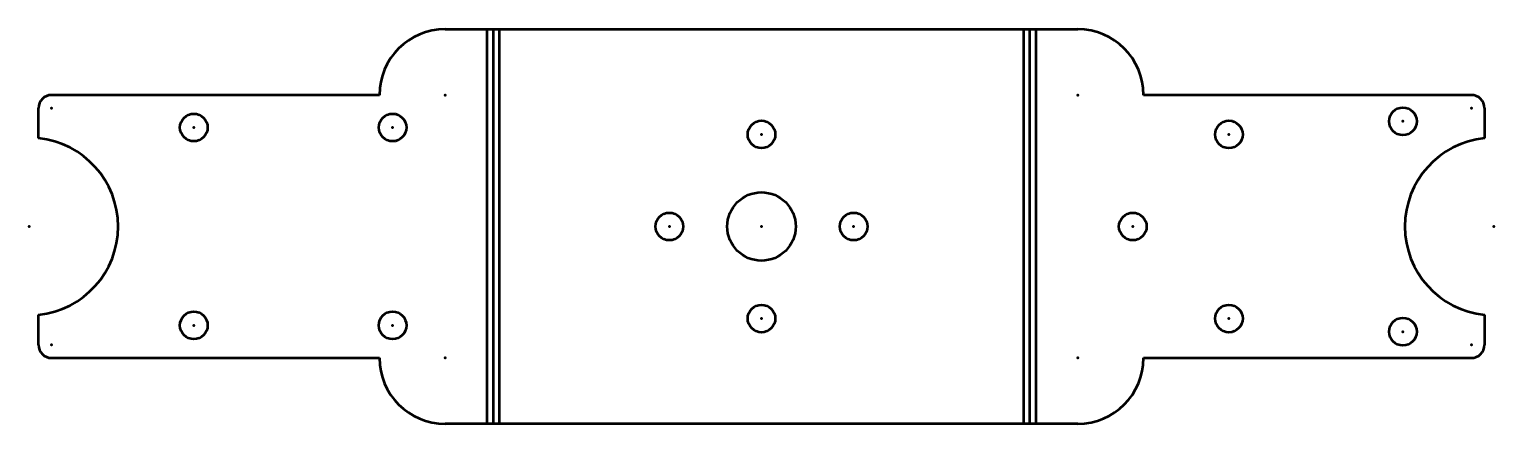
# Model space of a CAD drawing. Header units: millimetres. Extents: x -76 to 35, y -30 to 0.
import ezdxf

# ---------------------------------------------------------------- set-up
doc = ezdxf.new("R2010")
doc.units = ezdxf.units.MM
for name, color, linetype, lineweight in [('IV_ARC_CENTERS', 7, 'Continuous', 50), ('IV_BEND_DOWN', 7, 'Continuous', 50), ('IV_INTERIOR_PROFILES', 7, 'Continuous', 50), ('IV_OUTER_PROFILE', 7, 'Continuous', 50), ('IV_TANGENT', 7, 'Continuous', 50)]:
    doc.layers.add(name, color=color, linetype=linetype, lineweight=lineweight)

msp = doc.modelspace()

# ---------------------------------------------------------------- linework, layer by layer
at = {"layer": 'IV_ARC_CENTERS'}
for p in [(-44.87, -5), (3.19, -5), (-74.77, -6), (33.09, -6), (-63.97, -7.47), (-48.87, -7.47), (27.89, -7), (-20.84, -8), (14.67, -8), (-76.47, -15), (-27.84, -15), (-20.84, -15), (-13.84, -15), (7.37, -15), (34.79, -15), (-20.84, -22), (14.67, -22), (-63.97, -22.52), (-48.87, -22.52), (27.89, -23), (-74.77, -24), (33.09, -24), (-44.87, -25), (3.19, -25)]:
    msp.add_point(p, dxfattribs=at)
at = {"layer": 'IV_BEND_DOWN'}
for p, q in [((-41.23, 0), (-41.23, -30)), ((-0.45, -30), (-0.45, 0))]:
    msp.add_line(p, q, dxfattribs=at)
at = {"layer": 'IV_INTERIOR_PROFILES'}
for centre, radius in [((-63.97, -7.47), 1.05), ((-48.87, -7.47), 1.05), ((27.89, -7), 1.05), ((-20.84, -8), 1.05), ((14.67, -8), 1.05), ((-20.84, -15), 2.6), ((-27.84, -15), 1.05), ((-13.84, -15), 1.05), ((7.37, -15), 1.05), ((-20.84, -22), 1.05), ((14.67, -22), 1.05), ((-63.97, -22.52), 1.05), ((-48.87, -22.52), 1.05), ((27.89, -23), 1.05)]:
    msp.add_circle(centre, radius, dxfattribs=at)
at = {"layer": 'IV_OUTER_PROFILE'}
for p, q in [((-44.87, 0), (3.19, 0)), ((-49.87, -5), (-74.77, -5)), ((33.09, -5), (8.19, -5)), ((-75.77, -8.29), (-75.77, -6)), ((34.09, -6), (34.09, -8.29)), ((-75.77, -24), (-75.77, -21.71)), ((34.09, -21.71), (34.09, -24)), ((-74.77, -25), (-49.87, -25)), ((8.19, -25), (33.09, -25)), ((3.19, -30), (-44.87, -30))]:
    msp.add_line(p, q, dxfattribs=at)
for centre, radius, start, end in [((-44.87, -5), 5, 90, 180), ((3.19, -5), 5, 360, 90), ((-74.77, -6), 1, 90, 180), ((33.09, -6), 1, 360, 90), ((-76.47, -15), 6.75, 275.9525, 84.0475), ((34.79, -15), 6.75, 95.9525, 264.0475), ((-74.77, -24), 1, 180, 270), ((33.09, -24), 1, 270, 360), ((-44.87, -25), 5, 180, 270), ((3.19, -25), 5, 270, 360)]:
    msp.add_arc(centre, radius, start, end, dxfattribs=at)
at = {"layer": 'IV_TANGENT'}
for p, q in [((-41.68, -30), (-41.68, 0)), ((-40.78, 0), (-40.78, -30)), ((-0.9, -30), (-0.9, 0)), ((0, 0), (0, -30))]:
    msp.add_line(p, q, dxfattribs=at)

doc.saveas('drawing.dxf')
